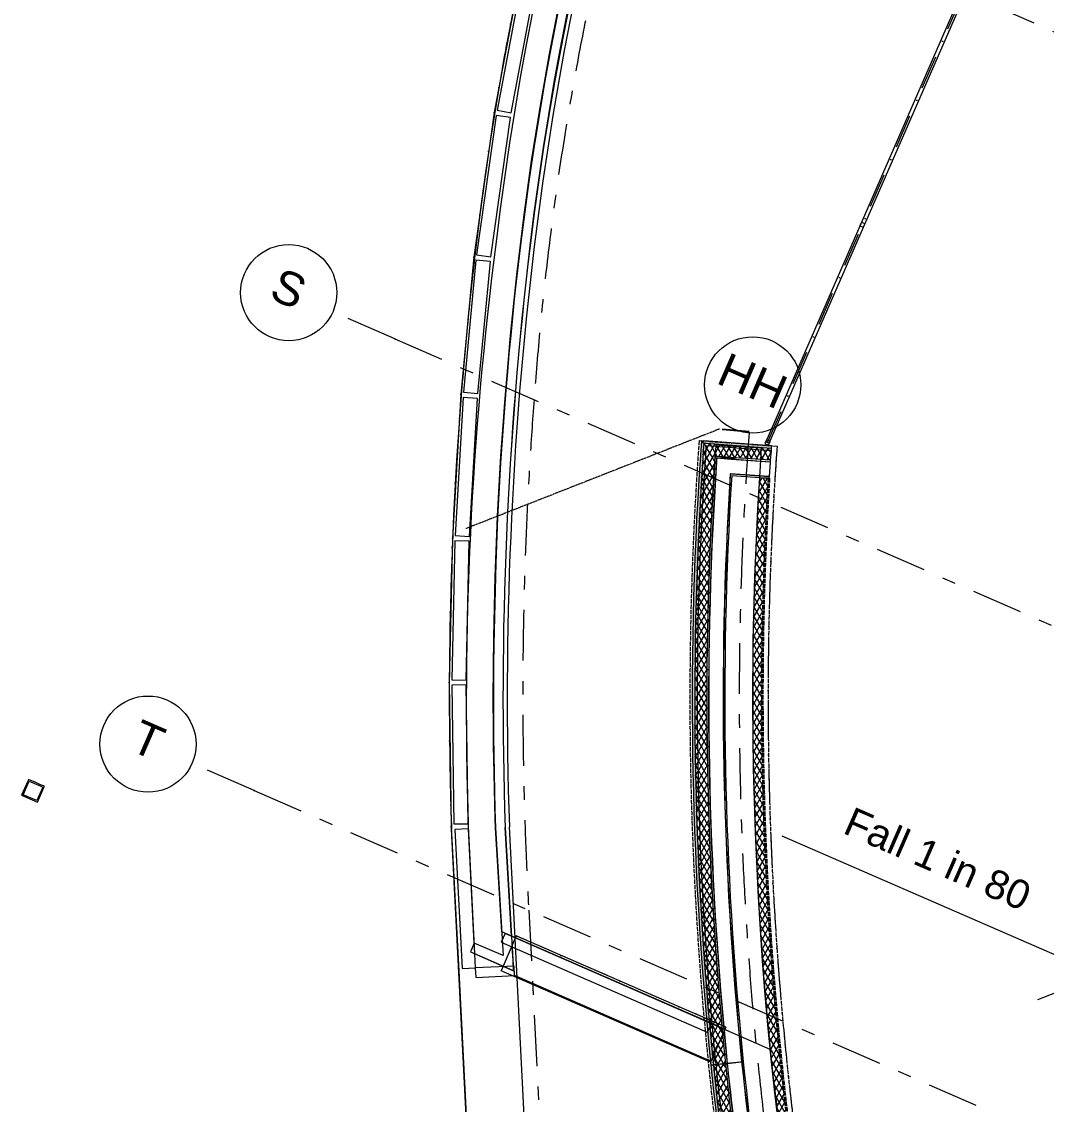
# Model space of a CAD drawing. Header units: millimetres. Extents: x -50172 to 162135, y -142603 to 4572.
# Drawn here: x -49733 to -39080, y -61521 to -50266 of the extents above; entities that cross this region are included whole.
import ezdxf
from ezdxf.enums import TextEntityAlignment as Align

# ---------------------------------------------------------------- set-up
doc = ezdxf.new("R2010")
doc.units = ezdxf.units.MM
doc.header["$MEASUREMENT"] = 0
for name, pattern in [('Dashed', [564.444447, 282.222223, -282.222223]), ('Dot & Dashed', [670.277762, 352.777767, -176.388884, 0, -141.111112]), ('Double Dashed', [1093.611073, 529.166651, -211.666656, 141.111112, -211.666656]), ('Hidden Line', [55, 45, -10]), ('HIDDEN1_02', [10, 6, -4])]:
    doc.linetypes.add(name, pattern=pattern)
for name, color, linetype in [('A-20-M_Floor_Slab', 7, 'Continuous'), ('A-20-M_Roof', 7, 'Continuous'), ('A-25-M_Curtain_Wall', 7, 'Continuous'), ('A-25-M_Wall_Ext', 7, 'Continuous'), ('A-25-M_Wall_Int', 7, 'Continuous'), ('A-35-M_FFE_Sanitary', 7, 'Continuous'), ('New_A-15-MG_Structural_Grid_Phase_2', 7, 'Continuous'), ('New_A-20-M_Roof', 7, 'Continuous'), ('New_A-20-M_Roof_Accessory', 7, 'Continuous'), ('New_A-25-M_Curtain_Wall', 7, 'Continuous'), ('New_A-25-M_Wall_Ext', 7, 'Continuous')]:
    doc.layers.add(name, color=color, linetype=linetype)
for name, color, linetype, lineweight, true_color in [('A-20-M_Floor_Slab_Pen_No__107', 7, 'Continuous', 15, 0xa6a6a6), ('A-25-M_Curtain_Wall_Pen_No__69', 7, 'Continuous', 20, 0x606060), ('A-25-M_Wall_Ext_Pen_No__107', 7, 'Continuous', 15, 0xa6a6a6), ('A-95-P_Drawing_Pen_No__61', 7, 'Continuous', 20, 0x6a6a6a), ('New_A-15-MG_Structural_Grid_Phase_2_Pen_No__222', 7, 'Continuous', 13, 0x65af33), ('New_A-20-M_Roof_Accessory_Pen_No__81', 7, 'Continuous', 20, 0x6a6a6a), ('New_A-25-M_Wall_Ext_Pen_No__64', 7, 'Continuous', 20, 0x606060)]:
    doc.layers.add(name, color=color, linetype=linetype, lineweight=lineweight, true_color=true_color)
for name, color, linetype, lineweight in [('A-20-M_Floor_Slab_Pen_No__193', 7, 'Continuous', 18), ('A-20-M_Floor_Slab_Pen_No__195', 7, 'Continuous', 35), ('A-20-M_Floor_Slab_Pen_No__4', 7, 'Continuous', 20), ('A-20-M_Floor_Slab_Pen_No__87', 8, 'Continuous', 20), ('A-20-M_Floor_Slab_Pen_No__89', 8, 'Continuous', 20), ('A-20-M_Roof_Pen_No__93', 8, 'Continuous', 13), ('A-25-M_Curtain_Wall_Pen_No__1', 7, 'Continuous', 13), ('A-25-M_Curtain_Wall_Pen_No__90', 8, 'Continuous', 20), ('A-25-M_Wall_Ext_Pen_No__1', 7, 'Continuous', 13), ('A-25-M_Wall_Ext_Pen_No__87', 8, 'Continuous', 20), ('A-25-M_Wall_Int_Pen_No__87', 8, 'Continuous', 20), ('A-35-M_FFE_Sanitary_Pen_No__87', 8, 'Continuous', 20), ('New_A-20-M_Roof_Accessory_Pen_No__1', 7, 'Continuous', 13), ('New_A-20-M_Roof_Pen_No__92', 8, 'Continuous', 13), ('New_A-25-M_Curtain_Wall_Pen_No__87', 8, 'Continuous', 20), ('New_A-25-M_Wall_Ext_Pen_No__16', 7, 'Continuous', 20), ('New_A-25-M_Wall_Int_Pen_No__174', 1, 'Continuous', 25), ('New_A-95-P_Text_1_50_GA_Pen_No__1', 7, 'Continuous', 13)]:
    doc.layers.add(name, color=color, linetype=linetype, lineweight=lineweight)
doc.styles.add('GENERATED_STYLE_4', font='')
doc.styles.get('GENERATED_STYLE_4').set_extended_font_data('Swis721 BT')
pattern_1 = [(60, (0, 0), (-43.30127, 25), []), (120, (0, 0), (43.30127, 25), [])]
pattern_2 = [(0, (0, 0), (0, 200), [])]
pattern_3 = [(90.86511, (0, 0), (173.18534, 2.61514), [0, -100]), (90.86511, (-87.35, 48.69), (173.18534, 2.61514), [0, -100])]

# ---------------------------------------------------------------- blocks, each defined once
blk = doc.blocks.new('Roof_8_1', base_point=(-44547, -52585))
at = {"layer": 'New_A-20-M_Roof_Pen_No__92', "linetype": 'Continuous', "flags": 128}
for points in [[(-44742, -59729), (-44806, -58647), (-44810, -58554), (-44825, -57925), (-44830, -57295), (-44825, -56666), (-44810, -56036), (-44785, -55407), (-44750, -54779), (-44704, -54151), (-44649, -53524), (-44584, -52898), (-44547, -52585), (-44509, -52273), (-44431, -51714), (-44344, -51157), (-44246, -50601), (-44139, -50047)], [(-41815, -62026), (-41909, -61308), (-41951, -60949)], [(-41951, -60949), (-44742, -59729)]]:
    blk.add_lwpolyline(points, dxfattribs=at)
blk = doc.blocks.new('Slab_9_1', base_point=(-44618, -60132))
at = {"layer": 'A-20-M_Floor_Slab_Pen_No__89', "linetype": 'Continuous', "flags": 128}
blk.add_lwpolyline([(-44618, -60132), (-45021, -59957), (-45086, -58628), (-45086, -58628, -0.040468), (-44797, -52555), (-44797, -52555, -0.173327), (-35195, -33300), (-34849, -33448, 0.174445), (-44450, -52597, 0.038136), (-44706, -58642)], format="xyb", close=True, dxfattribs=at)
blk = doc.blocks.new('Curtain Wall_4_1')
at = {"layer": 'New_A-25-M_Curtain_Wall_Pen_No__87', "linetype": 'Continuous'}
for p, q in [((-44539, -49716), (-44821, -51209)), ((-44821, -51209), (-45032, -52714)), ((-45032, -52714), (-45166, -54141))]:
    blk.add_line(p, q, dxfattribs=at)
for p in [(-44821, -51209), (-45032, -52714), (-45166, -54141)]:
    blk.add_point(p, dxfattribs=at)
blk = doc.blocks.new('Curtain Wall_6_1')
at = {"layer": 'New_A-25-M_Curtain_Wall_Pen_No__87', "linetype": 'Continuous'}
for p, q in [((-45166, -54138), (-45254, -55635)), ((-45254, -55635), (-45288, -57135)), ((-45288, -57135), (-45266, -58635)), ((-45266, -58635), (-45266, -58639)), ((-45266, -58639), (-45188, -60137)), ((-45188, -60137), (-45111, -61635)), ((-45111, -61635), (-45034, -63133)), ((-45034, -63133), (-44956, -64631)), ((-44956, -64631), (-44955, -64656)), ((-44955, -64656), (-44955, -64656))]:
    blk.add_line(p, q, dxfattribs=at)
for p in [(-45166, -54138), (-45254, -55635), (-45288, -57135), (-45266, -58635), (-45266, -58639), (-45188, -60137), (-45111, -61635), (-45034, -63133), (-44956, -64631)]:
    blk.add_point(p, dxfattribs=at)
blk = doc.blocks.new('Curtain Wall_7_1')
at = {"layer": 'A-35-M_FFE_Sanitary_Pen_No__87', "linetype": 'Continuous'}
for p in [(-44608, -60182), (-42577, -61068)]:
    blk.add_line(p, (-44608, -60182), dxfattribs=at)
blk.add_point((-42577, -61068), dxfattribs=at)
blk = doc.blocks.new('Wall_78_1', base_point=(-44372, -49777))
at = {"layer": 'New_A-25-M_Curtain_Wall_Pen_No__87', "linetype": 'Continuous', "flags": 128}
for points in [[(-44520, -49749), (-44791, -51185)], [(-44643, -51213), (-44372, -49777)], [(-44372, -49777), (-44520, -49749)], [(-44791, -51185), (-44643, -51213)]]:
    blk.add_lwpolyline(points, dxfattribs=at)
blk = doc.blocks.new('Wall_79_1', base_point=(-44651, -51262))
at = {"layer": 'New_A-25-M_Curtain_Wall_Pen_No__87', "linetype": 'Continuous', "flags": 128}
for points in [[(-44800, -51242), (-45003, -52689)], [(-44854, -52710), (-44651, -51262)], [(-44651, -51262), (-44800, -51242)], [(-45003, -52689), (-44854, -52710)]]:
    blk.add_lwpolyline(points, dxfattribs=at)
blk = doc.blocks.new('Wall_80_1', base_point=(-44860, -52760))
at = {"layer": 'New_A-25-M_Curtain_Wall_Pen_No__87', "linetype": 'Continuous', "flags": 128}
for points in [[(-45010, -52746), (-45138, -54118)], [(-44860, -52760), (-45010, -52746)], [(-44989, -54132), (-44860, -52760)], [(-45138, -54118), (-44989, -54132)]]:
    blk.add_lwpolyline(points, dxfattribs=at)
blk = doc.blocks.new('Wall_81_1', base_point=(-44993, -54182))
at = {"layer": 'New_A-25-M_Curtain_Wall_Pen_No__87', "linetype": 'Continuous', "flags": 128}
for points in [[(-45143, -54173), (-45227, -55609)], [(-44993, -54182), (-45143, -54173)], [(-45078, -55617), (-44993, -54182)], [(-45227, -55609), (-45078, -55617)]]:
    blk.add_lwpolyline(points, dxfattribs=at)
blk = doc.blocks.new('Wall_82_1', base_point=(-45080, -55667))
at = {"layer": 'New_A-25-M_Curtain_Wall_Pen_No__87', "linetype": 'Continuous', "flags": 128}
for points in [[(-45230, -55664), (-45262, -57107)], [(-45080, -55667), (-45230, -55664)], [(-45112, -57111), (-45080, -55667)], [(-45262, -57107), (-45112, -57111)]]:
    blk.add_lwpolyline(points, dxfattribs=at)
blk = doc.blocks.new('Wall_83_1', base_point=(-45112, -57161))
at = {"layer": 'New_A-25-M_Curtain_Wall_Pen_No__87', "linetype": 'Continuous', "flags": 128}
for points in [[(-45112, -57161), (-45262, -57163)], [(-45262, -57163), (-45241, -58606)], [(-45091, -58604), (-45112, -57161)], [(-45241, -58606), (-45091, -58604)]]:
    blk.add_lwpolyline(points, dxfattribs=at)
blk = doc.blocks.new('Wall_206_1', base_point=(-42569, -61112))
at = {"layer": 'A-25-M_Wall_Ext_Pen_No__107', "linetype": 'Continuous'}
blk.add_hatch(color=256, dxfattribs=at).paths.add_polyline_path([(-42569, -61112, 0.029282), (-41868, -65449), (-41841, -65443, -0.02928), (-42542, -61109)])
h = blk.add_hatch(dxfattribs=at)
h.set_pattern_fill('Batt_Insulation_0001', color=256, style=0, pattern_type=2)
h.set_pattern_definition(pattern_1)
h.paths.add_polyline_path([(-42542, -61109, 0.02928), (-41841, -65443), (-41817, -65437, -0.029278), (-42517, -61107)])
h = blk.add_hatch(dxfattribs=at)
h.set_pattern_fill('Batt_Insulation_0001', color=256, style=0, pattern_type=2)
h.set_pattern_definition(pattern_1)
h.paths.add_polyline_path([(-42517, -61107, 0.029278), (-41817, -65437), (-41720, -65414, -0.029271), (-42417, -61097)])
h = blk.add_hatch(dxfattribs=at)
h.set_pattern_fill('Plywood_0001', color=256, style=0, pattern_type=2)
h.set_pattern_definition(pattern_2)
h.paths.add_polyline_path([(-42417, -61097, 0.029271), (-41720, -65414), (-41702, -65410, -0.02927), (-42399, -61095)])
at = {"layer": 'A-25-M_Wall_Ext_Pen_No__107', "linetype": 'Continuous', "lineweight": 0, "true_color": 0x535353}
for points in [[(-42399, -61095, 0.02927), (-41702, -65410), (-41700, -65410, -0.02927), (-42397, -61095)], [(-42248, -61079, 0.02926), (-41554, -65376), (-41552, -65375, -0.02926), (-42246, -61079)]]:
    blk.add_hatch(color=251, dxfattribs=at).paths.add_polyline_path(points)
at = {"layer": 'A-25-M_Wall_Ext_Pen_No__107', "linetype": 'Continuous'}
h = blk.add_hatch(dxfattribs=at)
h.set_pattern_fill('Plaster_0001', color=256, style=0, pattern_type=2)
h.set_pattern_definition([(99.1803, (0, 0), (170.98653, 27.63342), [0, -100]), (99.1803, (-93.47, 35.54), (170.98653, 27.63342), [0, -100])])
h.paths.add_polyline_path([(-42246, -61079, 0.02926), (-41552, -65375), (-41538, -65372, -0.029259), (-42231, -61078)])
at = {"layer": 'A-25-M_Wall_Ext_Pen_No__1', "linetype": 'Continuous', "flags": 128}
blk.add_lwpolyline([(-42231, -61078), (-42569, -61112)], dxfattribs=at)
at = {"layer": 'A-25-M_Wall_Ext_Pen_No__1', "linetype": 'Continuous'}
for radius, end in [(37539, 192.5348), (37512, 192.5344), (37487, 192.534), (37387, 192.5324), (37369, 192.5321), (37367, 192.5321), (37217, 192.5297), (37215, 192.5297), (37200, 192.5294)]:
    blk.add_arc((-5223, -57302), radius, 185.8258, end, dxfattribs=at)
blk = doc.blocks.new('Wall_207_1', base_point=(-42667, -54621))
at = {"layer": 'A-25-M_Wall_Ext_Pen_No__107', "linetype": 'Continuous'}
for points in [[(-42669, -54648, 0.043137), (-42569, -61112), (-42542, -61109, -0.043136), (-42642, -54650)], [(-42667, -54621), (-42669, -54648), (-42642, -54650), (-42642, -54649)], [(-42641, -54650), (-42642, -54649), (-42642, -54650)]]:
    blk.add_hatch(color=256, dxfattribs=at).paths.add_polyline_path(points)
h = blk.add_hatch(dxfattribs=at)
h.set_pattern_fill('Batt_Insulation_0001', color=256, style=0, pattern_type=2)
h.set_pattern_definition(pattern_1)
h.paths.add_polyline_path([(-42643, -54674, 0.04297), (-42542, -61109), (-42517, -61107, -0.042969), (-42618, -54676)])
h = blk.add_hatch(dxfattribs=at)
h.set_pattern_fill('Batt_Insulation_0001', color=256, style=0, pattern_type=2)
h.set_pattern_definition(pattern_1)
h.paths.add_polyline_path([(-42618, -54676), (-42618, -54676), (-42641, -54650), (-42642, -54650, 0.000167), (-42643, -54674)])
h = blk.add_hatch(dxfattribs=at)
h.set_pattern_fill('Batt_Insulation_0001', color=256, style=0, pattern_type=2)
h.set_pattern_definition(pattern_1)
h.paths.add_polyline_path([(-42526, -54783, -0.000003), (-42526, -54783), (-42618, -54676), (-42618, -54676, 0.000667), (-42625, -54776)])
h = blk.add_hatch(dxfattribs=at)
h.set_pattern_fill('Batt_Insulation_0001', color=256, style=0, pattern_type=2)
h.set_pattern_definition(pattern_1)
h.paths.add_polyline_path([(-42618, -54676), (-42618, -54676), (-42618, -54676)])
h = blk.add_hatch(dxfattribs=at)
h.set_pattern_fill('Batt_Insulation_0001', color=256, style=0, pattern_type=2)
h.set_pattern_definition(pattern_1)
h.paths.add_polyline_path([(-42625, -54776, 0.042301), (-42517, -61107), (-42417, -61097, -0.042296), (-42526, -54783)])
h = blk.add_hatch(dxfattribs=at)
h.set_pattern_fill('Plywood_0001', color=256, style=0, pattern_type=2)
h.set_pattern_definition(pattern_2)
h.paths.add_polyline_path([(-42527, -54801, 0.042176), (-42417, -61097), (-42399, -61095, -0.042175), (-42509, -54803)])
at = {"layer": 'A-25-M_Wall_Ext_Pen_No__107', "linetype": 'Continuous', "lineweight": 0, "true_color": 0x535353}
for points in [[(-42509, -54805, 0.042161), (-42399, -61095), (-42397, -61095, -0.042161), (-42507, -54805)], [(-42507, -54805, -0.000003), (-42507, -54805), (-42508, -54803), (-42509, -54803, 0.000013), (-42509, -54805)], [(-42507, -54805), (-42507, -54805), (-42507, -54805)], [(-42367, -54968, 0.041131), (-42248, -61079), (-42246, -61079, -0.041131), (-42365, -54968)], [(-42365, -54968), (-42365, -54968), (-42367, -54966), (-42367, -54966, 0.000013), (-42367, -54968)], [(-42365, -54968), (-42365, -54968), (-42365, -54968)]]:
    blk.add_hatch(color=251, dxfattribs=at).paths.add_polyline_path(points)
at = {"layer": 'A-25-M_Wall_Ext_Pen_No__107', "linetype": 'Continuous'}
h = blk.add_hatch(dxfattribs=at)
h.set_pattern_fill('Plywood_0001', color=256, style=0, pattern_type=2)
h.set_pattern_definition(pattern_2)
h.paths.add_polyline_path([(-42509, -54803, -0.000003), (-42509, -54802), (-42525, -54784), (-42526, -54783, 0.00012), (-42527, -54801)])
h = blk.add_hatch(dxfattribs=at)
h.set_pattern_fill('Batt_Insulation_0001', color=256, style=0, pattern_type=2)
h.set_pattern_definition(pattern_1)
h.paths.add_polyline_path([(-42525, -54784), (-42526, -54783), (-42526, -54783)])
h = blk.add_hatch(dxfattribs=at)
h.set_pattern_fill('Plywood_0001', color=256, style=0, pattern_type=2)
h.set_pattern_definition(pattern_2)
h.paths.add_polyline_path([(-42508, -54803), (-42509, -54802), (-42509, -54803)])
h = blk.add_hatch(dxfattribs=at)
h.set_pattern_fill('Plaster_0001', color=256, style=0, pattern_type=2)
h.set_pattern_definition(pattern_3)
h.paths.add_polyline_path([(-42366, -54983, 0.04103), (-42246, -61079), (-42231, -61078, -0.041029), (-42351, -54984)])
h = blk.add_hatch(dxfattribs=at)
h.set_pattern_fill('Plaster_0001', color=256, style=0, pattern_type=2)
h.set_pattern_definition(pattern_3)
h.paths.add_polyline_path([(-42365, -54968), (-42366, -54983), (-42351, -54984), (-42365, -54968)])
at = {"layer": 'A-25-M_Wall_Ext_Pen_No__1', "linetype": 'Continuous'}
for p, q in [((-42641, -54650), (-42642, -54650)), ((-42618, -54676), (-42618, -54676)), ((-42525, -54784), (-42526, -54783)), ((-42508, -54803), (-42509, -54803)), ((-42507, -54805), (-42507, -54805)), ((-42367, -54966), (-42367, -54966)), ((-42365, -54968), (-42365, -54968))]:
    blk.add_line(p, q, dxfattribs=at)
at = {"layer": 'A-25-M_Wall_Ext_Pen_No__1', "linetype": 'Continuous', "flags": 128}
for points in [[(-42569, -61112), (-42542, -61109)], [(-42542, -61109), (-42517, -61107)], [(-42517, -61107), (-42417, -61097)], [(-42417, -61097), (-42399, -61095)], [(-42399, -61095), (-42397, -61095)], [(-42397, -61095), (-42248, -61079)], [(-42248, -61079), (-42246, -61079)], [(-42246, -61079), (-42231, -61078)]]:
    blk.add_lwpolyline(points, dxfattribs=at)
at = {"layer": 'A-25-M_Wall_Ext_Pen_No__1', "linetype": 'Continuous'}
for radius, start, end in [(37539, 175.9044, 185.8258), (37512, 175.984, 185.8258), (37512, 175.9458, 175.984), (37487, 175.9841, 176.137), (37487, 176.137, 185.8258), (37387, 176.1656, 185.8258), (37369, 176.1688, 185.8258), (37387, 176.138, 176.1656), (37367, 176.1689, 176.3989), (37369, 176.1658, 176.1688), (37367, 176.3989, 185.8258), (37217, 176.4046, 185.8258), (37215, 176.4277, 185.8258), (37200, 176.428, 185.8258), (37217, 176.4015, 176.4046), (37215, 176.4046, 176.4277)]:
    blk.add_arc((-5223, -57302), radius, start, end, dxfattribs=at)
blk = doc.blocks.new('Wall_208_1', base_point=(-42667, -54621))
at = {"layer": 'A-25-M_Wall_Ext_Pen_No__107', "linetype": 'Continuous'}
for points in [[(-42640, -54623), (-42667, -54621), (-42642, -54649, -0.000179)], [(-42642, -54649), (-42641, -54650), (-41941, -54702), (-41939, -54675), (-42640, -54623, 0.000179)]]:
    blk.add_hatch(color=256, dxfattribs=at).paths.add_polyline_path(points)
h = blk.add_hatch(dxfattribs=at)
h.set_pattern_fill('Batt_Insulation_0001', color=256, style=0, pattern_type=2)
h.set_pattern_definition(pattern_1)
h.paths.add_polyline_path([(-42617, -54651), (-42641, -54650), (-42618, -54676, -0.000165)])
h = blk.add_hatch(dxfattribs=at)
h.set_pattern_fill('Batt_Insulation_0001', color=256, style=0, pattern_type=2)
h.set_pattern_definition(pattern_1)
h.paths.add_polyline_path([(-42618, -54676), (-42618, -54676), (-41942, -54727), (-41941, -54702), (-42617, -54651, 0.000165)])
h = blk.add_hatch(dxfattribs=at)
h.set_pattern_fill('Batt_Insulation_0001', color=256, style=0, pattern_type=2)
h.set_pattern_definition(pattern_1)
h.paths.add_polyline_path([(-42519, -54684), (-42618, -54676), (-42526, -54783, -0.000666)])
h = blk.add_hatch(dxfattribs=at)
h.set_pattern_fill('Batt_Insulation_0001', color=256, style=0, pattern_type=2)
h.set_pattern_definition(pattern_1)
h.paths.add_polyline_path([(-42526, -54783), (-42525, -54784), (-41950, -54826), (-41942, -54727), (-42519, -54684, 0.000666)])
h = blk.add_hatch(dxfattribs=at)
h.set_pattern_fill('Plywood_0001', color=256, style=0, pattern_type=2)
h.set_pattern_definition(pattern_2)
h.paths.add_polyline_path([(-42508, -54785), (-42525, -54784), (-42509, -54802, -0.000118)])
h = blk.add_hatch(dxfattribs=at)
h.set_pattern_fill('Plywood_0001', color=256, style=0, pattern_type=2)
h.set_pattern_definition(pattern_2)
h.paths.add_polyline_path([(-42509, -54802), (-42508, -54803), (-41951, -54844), (-41950, -54826), (-42508, -54785, 0.000118)])
at = {"layer": 'A-25-M_Wall_Ext_Pen_No__107', "linetype": 'Continuous', "lineweight": 0, "true_color": 0x535353}
for points in [[(-42507, -54803), (-42508, -54803), (-42507, -54805, -0.000011)], [(-42507, -54805), (-42507, -54805), (-41951, -54846), (-41951, -54844), (-42507, -54803, 0.000011)], [(-42365, -54966), (-42367, -54966), (-42365, -54968, -0.000013)], [(-42365, -54968), (-42365, -54968), (-41963, -54998), (-41962, -54996), (-42365, -54966, 0.000013)]]:
    blk.add_hatch(color=251, dxfattribs=at).paths.add_polyline_path(points)
at = {"layer": 'A-25-M_Wall_Ext_Pen_No__107', "linetype": 'Continuous'}
h = blk.add_hatch(dxfattribs=at)
h.set_pattern_fill('Plaster_0001', color=256, style=0, pattern_type=2)
h.set_pattern_definition(pattern_3)
h.paths.add_polyline_path([(-42350, -54969), (-42365, -54968), (-42351, -54984)])
h = blk.add_hatch(dxfattribs=at)
h.set_pattern_fill('Plaster_0001', color=256, style=0, pattern_type=2)
h.set_pattern_definition([(175.75043, (0, 0), (12.8347, 172.7289), [0, -100]), (175.75043, (-56.28, -82.66), (12.8347, 172.7289), [0, -100])])
h.paths.add_polyline_path([(-42351, -54984), (-41964, -55013), (-41963, -54998), (-42350, -54969, 0.000101)])
at = {"layer": 'A-25-M_Wall_Ext_Pen_No__1', "linetype": 'Continuous'}
for p, q in [((-42617, -54651), (-42641, -54650)), ((-42519, -54684), (-42618, -54676)), ((-41941, -54702), (-42617, -54651)), ((-41942, -54727), (-42519, -54684)), ((-42508, -54785), (-42525, -54784)), ((-41950, -54826), (-42508, -54785)), ((-42507, -54803), (-42508, -54803)), ((-41951, -54844), (-42507, -54803)), ((-42357, -54816), (-42507, -54805)), ((-41951, -54846), (-42357, -54816)), ((-42365, -54966), (-42367, -54966)), ((-41962, -54996), (-42365, -54966)), ((-42350, -54969), (-42365, -54968)), ((-41963, -54998), (-42350, -54969))]:
    blk.add_line(p, q, dxfattribs=at)
at = {"layer": 'A-25-M_Wall_Ext_Pen_No__1', "linetype": 'Continuous', "flags": 128}
for points in [[(-42667, -54621), (-42640, -54623)], [(-41939, -54675), (-42640, -54623)], [(-41939, -54675), (-41941, -54702)], [(-41942, -54727), (-41950, -54826)], [(-41941, -54702), (-41942, -54727)], [(-41951, -54846), (-41962, -54996)], [(-41950, -54826), (-41951, -54844)], [(-41951, -54844), (-41951, -54846)], [(-42351, -54984), (-41964, -55013)], [(-41963, -54998), (-41964, -55013)], [(-41962, -54996), (-41963, -54998)]]:
    blk.add_lwpolyline(points, dxfattribs=at)
blk = doc.blocks.new('Wall_210_1', base_point=(-44747, -59836))
at = {"layer": 'A-20-M_Floor_Slab_Pen_No__87', "linetype": 'Continuous', "flags": 128}
for points in [[(-44707, -59746), (-44747, -59836)], [(-42565, -60681), (-44707, -59745)], [(-44707, -59745), (-44707, -59746)], [(-44747, -59836), (-42606, -60772)], [(-42566, -60683), (-42606, -60772)], [(-42565, -60681), (-42566, -60683)]]:
    blk.add_lwpolyline(points, dxfattribs=at)
blk = doc.blocks.new('Wall_212_1', base_point=(-34939, -33400))
at = {"layer": 'A-20-M_Floor_Slab_Pen_No__87', "linetype": 'Continuous'}
for radius, end in [(31930, 173.0314), (31830, 173.0312)]:
    blk.add_arc((-12853, -56459), radius, 133.7653, end, dxfattribs=at)
blk = doc.blocks.new('Wall_213_1', base_point=(-44547, -52585))
at = {"layer": 'A-20-M_Floor_Slab_Pen_No__87', "linetype": 'Continuous'}
for radius, start, end in [(39606, 173.1609, 181.9464), (39506, 173.161, 181.9446)]:
    blk.add_arc((-5223, -57302), radius, start, end, dxfattribs=at)
blk = doc.blocks.new('Wall_214_1', base_point=(-44806, -58647))
at = {"layer": 'A-20-M_Floor_Slab_Pen_No__87', "linetype": 'Continuous', "flags": 128}
for points in [[(-44806, -58647), (-44727, -59975)], [(-44639, -59774), (-44706, -58642)], [(-44624, -60023), (-44632, -59886)], [(-44618, -60132), (-44624, -60023)]]:
    blk.add_lwpolyline(points, dxfattribs=at)
blk = doc.blocks.new('Wall_215_1', base_point=(-45067, -59936))
at = {"layer": 'A-20-M_Floor_Slab_Pen_No__87', "linetype": 'Continuous', "flags": 128}
for points in [[(-45028, -59846), (-45067, -59936)], [(-44727, -59975), (-45028, -59844)], [(-45028, -59844), (-45028, -59846)], [(-45067, -59936), (-44618, -60132)]]:
    blk.add_lwpolyline(points, dxfattribs=at)
blk = doc.blocks.new('*X666')
at = {"layer": 'A-20-M_Floor_Slab_Pen_No__107', "linetype": 'Continuous'}
for points in [[(-41966, -55013), (-41967, -55051), (-41965, -55051), (-41964, -55013)], [(-41967, -55051), (-41974, -55201), (-41972, -55201), (-41965, -55051)], [(-41974, -55201), (-41981, -55351), (-41979, -55351), (-41972, -55201)], [(-41981, -55351), (-41988, -55501), (-41986, -55501), (-41979, -55351)], [(-41988, -55501), (-41995, -55651), (-41993, -55651), (-41986, -55501)], [(-41995, -55651), (-42002, -55801), (-42000, -55801), (-41993, -55651)], [(-42002, -55801), (-42003, -55826), (-42003, -55870), (-42000, -55801)], [(-42003, -58691), (-42003, -58734), (-42000, -58801), (-41998, -58801)], [(-41998, -58801), (-42000, -58801), (-41993, -58951), (-41991, -58951)], [(-41991, -58951), (-41993, -58951), (-41986, -59101), (-41984, -59101)], [(-41984, -59101), (-41986, -59101), (-41978, -59251), (-41976, -59251)], [(-41976, -59251), (-41978, -59251), (-41971, -59401), (-41969, -59401)], [(-41969, -59401), (-41971, -59401), (-41964, -59551), (-41962, -59551)], [(-41962, -59551), (-41964, -59551), (-41962, -59602), (-41954, -59701), (-41952, -59701), (-41960, -59602)], [(-41952, -59701), (-41954, -59701), (-41942, -59851), (-41940, -59851)], [(-41940, -59851), (-41942, -59851), (-41931, -60001), (-41929, -60001)], [(-41929, -60001), (-41931, -60001), (-41919, -60151), (-41917, -60151)], [(-41917, -60151), (-41919, -60151), (-41907, -60301), (-41905, -60301)], [(-41905, -60301), (-41907, -60301), (-41895, -60451), (-41893, -60451)], [(-41893, -60451), (-41895, -60451), (-41884, -60601), (-41881, -60601)], [(-41881, -60601), (-41884, -60601), (-41872, -60747), (-41872, -60751), (-41870, -60751), (-41870, -60747)], [(-41870, -60751), (-41872, -60751), (-41855, -60901), (-41853, -60901)], [(-41853, -60901), (-41855, -60901), (-41853, -60920), (-41853, -60902)], [(-41703, -62199), (-41696, -62251), (-41694, -62251), (-41703, -62184)], [(-41696, -62251), (-41675, -62401), (-41673, -62401), (-41694, -62251)], [(-41675, -62401), (-41653, -62551), (-41651, -62551), (-41673, -62401)], [(-41653, -62551), (-41632, -62701), (-41630, -62701), (-41651, -62551)], [(-41632, -62701), (-41611, -62851), (-41609, -62851), (-41630, -62701)], [(-41611, -62851), (-41590, -63001), (-41588, -63001), (-41609, -62851)], [(-41590, -63001), (-41586, -63025), (-41565, -63151), (-41563, -63151), (-41584, -63025), (-41588, -63001)], [(-41563, -63151), (-41565, -63151), (-41553, -63218), (-41553, -63206)], [(-41389, -64156), (-41403, -64073), (-41403, -64085), (-41391, -64157), (-41382, -64201), (-41380, -64201)], [(-41380, -64201), (-41382, -64201), (-41351, -64351), (-41349, -64351)], [(-41349, -64351), (-41351, -64351), (-41320, -64501), (-41318, -64501)], [(-41318, -64501), (-41320, -64501), (-41290, -64651), (-41288, -64651)], [(-41288, -64651), (-41290, -64651), (-41259, -64801), (-41257, -64801)], [(-41257, -64801), (-41259, -64801), (-41253, -64828), (-41253, -64818)]]:
    blk.add_hatch(color=256, dxfattribs=at).paths.add_polyline_path(points)
blk = doc.blocks.new('Wall_220_1', base_point=(-41964, -55013))
at = {"layer": 'A-20-M_Floor_Slab_Pen_No__107', "linetype": 'Continuous'}
h = blk.add_hatch(dxfattribs=at)
h.set_pattern_fill('Batt_Insulation_0001', color=256, style=0, pattern_type=2)
h.set_pattern_definition(pattern_1)
h.paths.add_polyline_path([(-41160, -65281, -0.069795), (-41966, -55013), (-42063, -55007, 0.069802), (-41256, -65304)])
at = {"layer": 'A-20-M_Floor_Slab_Pen_No__193', "linetype": 'Continuous', "flags": 128}
for points in [[(-41966, -55013), (-42063, -55007)], [(-41964, -55013), (-41966, -55013)]]:
    blk.add_lwpolyline(points, dxfattribs=at)
at = {"layer": 'A-20-M_Floor_Slab_Pen_No__195', "linetype": 'Hidden Line'}
for radius in [37075, 37073]:
    blk.add_arc((-4960, -57277), radius, 176.4991, 192.469, dxfattribs=at)
at = {"layer": 'A-20-M_Floor_Slab_Pen_No__4', "linetype": 'Continuous'}
blk.add_arc((-4960, -57277), 37173, 176.4991, 192.4707, dxfattribs=at)
at = {"layer": 'A-20-M_Floor_Slab', "color": 250, "lineweight": 50, "true_color": 0x2a2a2a}
blk.add_blockref('*X666', (0, 0), dxfattribs=at)
blk = doc.blocks.new('Wall_233_1', base_point=(-45009, -60203))
at = {"layer": 'A-25-M_Wall_Int_Pen_No__87', "linetype": 'Continuous', "flags": 128}
for points in [[(-44614, -60083), (-45014, -60103)], [(-44608, -60180), (-44614, -60083)], [(-45009, -60201), (-45014, -60103)], [(-45009, -60203), (-44608, -60182)], [(-45009, -60203), (-45009, -60201)], [(-44608, -60182), (-44608, -60180)]]:
    blk.add_lwpolyline(points, dxfattribs=at)
blk = doc.blocks.new('Wall_234_1', base_point=(-45014, -60103))
at = {"layer": 'A-25-M_Wall_Ext_Pen_No__87', "linetype": 'Continuous', "flags": 128}
for points in [[(-45089, -58656), (-45229, -58663)], [(-45229, -58663), (-45154, -60110)], [(-45027, -59845), (-45089, -58656)], [(-45014, -60103), (-45021, -59956)], [(-45154, -60110), (-45014, -60103)]]:
    blk.add_lwpolyline(points, dxfattribs=at)
blk = doc.blocks.new('Morph_6_1')
at = {"layer": 'A-20-M_Roof_Pen_No__93', "linetype": 'Continuous', "flags": 128}
for points in [[(-44742, -59729), (-44807, -58608), (-44813, -58410), (-44818, -58212), (-44822, -58014), (-44826, -57816), (-44828, -57618), (-44829, -57419), (-44829, -57221), (-44828, -57023), (-44793, -55611), (-44747, -54754), (-44709, -54225), (-44664, -53698), (-44611, -53171), (-44551, -52645), (-44483, -52120), (-44408, -51596), (-44325, -51073), (-44235, -50551), (-44125, -49988)], [(-42517, -54667), (-42570, -55570), (-42588, -56002), (-42600, -56435), (-42608, -56868), (-42610, -57302), (-42608, -57735), (-42600, -58168), (-42588, -58601), (-42570, -59033), (-42560, -59245), (-42548, -59457), (-42535, -59669), (-42521, -59881), (-42506, -60093), (-42490, -60304), (-42472, -60516), (-42453, -60727)], [(-42040, -54701), (-42517, -54667)], [(-42030, -60032), (-42074, -59367), (-42105, -58700), (-42124, -58034), (-42132, -57367), (-42127, -56700), (-42110, -56033), (-42081, -55366), (-42040, -54701)], [(-42453, -60727), (-44742, -59729)], [(-42003, -60382), (-42030, -60032)], [(-41331, -64948), (-41394, -64645), (-41454, -64342), (-41512, -64038), (-41567, -63734), (-41619, -63429), (-41669, -63124), (-41717, -62819), (-41768, -62472), (-41815, -62124), (-41859, -61777), (-41900, -61428), (-41938, -61080), (-41972, -60731), (-42003, -60382)]]:
    blk.add_lwpolyline(points, dxfattribs=at)
blk = doc.blocks.new('Standard grid marker_2')
at = {"layer": 'New_A-15-MG_Structural_Grid_Phase_2_Pen_No__222', "linetype": 'Double Dashed'}
for p, q in [((705, 0), (0, 0)), ((705, 0), (13419, 0)), ((13419, 0), (14124, 0))]:
    blk.add_line(p, q, dxfattribs=at)
at = {"layer": 'New_A-15-MG_Structural_Grid_Phase_2_Pen_No__222', "linetype": 'Continuous'}
blk.add_circle((-500, 0), 500, dxfattribs=at)
at = {"layer": 'New_A-15-MG_Structural_Grid_Phase_2_Pen_No__222', "linetype": 'Double Dashed'}
blk.add_point((705, 0), dxfattribs=at)
blk.add_point((705, 0), dxfattribs=at)
at = {"layer": 'New_A-15-MG_Structural_Grid_Phase_2_Pen_No__222', "style": 'GENERATED_STYLE_4'}
blk.add_attdef('AC_MarkerText_1', text='', height=350, rotation=359.9999, dxfattribs=at).set_placement((-500, 43), align=Align.MIDDLE_CENTER)
blk = doc.blocks.new('Standard grid marker_3')
at = {"layer": 'New_A-15-MG_Structural_Grid_Phase_2_Pen_No__222', "linetype": 'Double Dashed'}
for p, q in [((705, 0), (0, 0)), ((705, 0), (14640, 0)), ((14640, 0), (15346, 0))]:
    blk.add_line(p, q, dxfattribs=at)
at = {"layer": 'New_A-15-MG_Structural_Grid_Phase_2_Pen_No__222', "linetype": 'Continuous'}
blk.add_circle((-500, 0), 500, dxfattribs=at)
at = {"layer": 'New_A-15-MG_Structural_Grid_Phase_2_Pen_No__222', "linetype": 'Double Dashed'}
blk.add_point((705, 0), dxfattribs=at)
blk.add_point((705, 0), dxfattribs=at)
at = {"layer": 'New_A-15-MG_Structural_Grid_Phase_2_Pen_No__222', "style": 'GENERATED_STYLE_4'}
blk.add_attdef('AC_MarkerText_1', text='', height=350, rotation=360, dxfattribs=at).set_placement((-500, 43), align=Align.MIDDLE_CENTER)
blk = doc.blocks.new('Standard grid marker_6')
at = {"layer": 'New_A-15-MG_Structural_Grid_Phase_2_Pen_No__222', "linetype": 'Double Dashed'}
for p, q in [((705, 0), (0, 0)), ((705, 0), (12884, 0)), ((12884, 0), (13589, 0))]:
    blk.add_line(p, q, dxfattribs=at)
at = {"layer": 'New_A-15-MG_Structural_Grid_Phase_2_Pen_No__222', "linetype": 'Continuous'}
blk.add_circle((-500, 0), 500, dxfattribs=at)
at = {"layer": 'New_A-15-MG_Structural_Grid_Phase_2_Pen_No__222', "linetype": 'Double Dashed'}
blk.add_point((705, 0), dxfattribs=at)
blk.add_point((705, 0), dxfattribs=at)
at = {"layer": 'New_A-15-MG_Structural_Grid_Phase_2_Pen_No__222', "style": 'GENERATED_STYLE_4'}
blk.add_attdef('AC_MarkerText_1', text='', height=350, rotation=360, dxfattribs=at).set_placement((-500, 43), align=Align.MIDDLE_CENTER)
blk = doc.blocks.new('Railing Horizontal 19_5')
at = {"layer": 'New_A-25-M_Wall_Ext_Pen_No__16', "linetype": 'Dot & Dashed'}
blk.add_line((0, 0), (22224, 0), dxfattribs=at)
at = {"layer": 'New_A-25-M_Wall_Ext_Pen_No__64', "linetype": 'Continuous'}
for p, q in [((20, 20), (-20, 20)), ((-20, 20), (-20, -20)), ((0, 20), (0, -20)), ((22224, 20), (0, 20)), ((20, -20), (20, 20)), ((2489, 20), (2449, 20)), ((2449, 20), (2449, -20)), ((2489, -20), (2489, 20)), ((-20, -20), (20, -20)), ((0, -20), (22224, -20)), ((2449, -20), (2489, -20))]:
    blk.add_line(p, q, dxfattribs=at)
blk = doc.blocks.new('Standard grid marker_22')
at = {"layer": 'New_A-15-MG_Structural_Grid_Phase_2_Pen_No__222', "linetype": 'Double Dashed'}
blk.add_line((23031, 21499), (23031, 21499), dxfattribs=at)
blk.add_arc((0, 0), 31507, 0, 43.0295, dxfattribs=at)
blk = doc.blocks.new('Standard grid marker_23')
at = {"layer": 'New_A-15-MG_Structural_Grid_Phase_2_Pen_No__222', "linetype": 'Double Dashed'}
for p, q in [((40014, 5296), (40014, 5296)), ((40363, 0), (40363, 0))]:
    blk.add_line(p, q, dxfattribs=at)
blk.add_arc((0, 0), 40363, 0, 7.5392, dxfattribs=at)
blk = doc.blocks.new('Standard grid marker_26')
at = {"layer": 'New_A-15-MG_Structural_Grid_Phase_2_Pen_No__222', "linetype": 'Double Dashed'}
blk.add_line((37050, 0), (37050, 0), dxfattribs=at)
blk.add_line((37050, 0), (37050, 0), dxfattribs=at)
at = {"layer": 'New_A-15-MG_Structural_Grid_Phase_2_Pen_No__222', "linetype": 'Continuous'}
blk.add_circle((37050, -500), 500, dxfattribs=at)
at = {"layer": 'New_A-15-MG_Structural_Grid_Phase_2_Pen_No__222', "linetype": 'Double Dashed'}
blk.add_arc((0, 0), 37050, 0, 16.8007, dxfattribs=at)
blk.add_point((37050, 0), dxfattribs=at)
at = {"layer": 'New_A-15-MG_Structural_Grid_Phase_2_Pen_No__222', "style": 'GENERATED_STYLE_4'}
blk.add_attdef('AC_MarkerText_1', text='', height=350, rotation=160.7141, dxfattribs=at).set_placement((37050, -457), align=Align.MIDDLE_CENTER)
blk = doc.blocks.new('Standard grid marker_27')
at = {"layer": 'New_A-15-MG_Structural_Grid_Phase_2_Pen_No__222', "linetype": 'Double Dashed'}
for p, q in [((0, 0), (5391, 0)), ((0, 0), (0, 0)), ((5391, 0), (5391, 0))]:
    blk.add_line(p, q, dxfattribs=at)
at = {"layer": 'New_A-15-MG_Structural_Grid_Phase_2_Pen_No__222', "linetype": 'Continuous'}
blk.add_circle((5891, 0), 500, dxfattribs=at)
at = {"layer": 'New_A-15-MG_Structural_Grid_Phase_2_Pen_No__222', "linetype": 'Double Dashed'}
blk.add_point((5391, 0), dxfattribs=at)
blk.add_point((5391, 0), dxfattribs=at)
at = {"layer": 'New_A-15-MG_Structural_Grid_Phase_2_Pen_No__222', "style": 'GENERATED_STYLE_4'}
blk.add_attdef('AC_MarkerText_1', text='', height=350, rotation=63.4875, dxfattribs=at).set_placement((5891, 41), align=Align.MIDDLE_CENTER)
blk = doc.blocks.new('Beam_1_1', base_point=(-45002, -52531))
at = {"layer": 'A-25-M_Curtain_Wall_Pen_No__69', "linetype": 'Dot & Dashed'}
blk.add_arc((-13098, -56356), 32132, 133.5092, 173.163, dxfattribs=at)
at = {"layer": 'A-25-M_Curtain_Wall_Pen_No__90', "linetype": 'Continuous'}
for radius in [32132, 31530]:
    blk.add_arc((-13098, -56356), radius, 133.5092, 173.163, dxfattribs=at)
blk = doc.blocks.new('Beam_3_1', base_point=(-45264, -58662))
at = {"layer": 'A-25-M_Curtain_Wall_Pen_No__69', "linetype": 'Dot & Dashed'}
blk.add_arc((-5223, -57302), 40064, 173.1609, 181.9464, dxfattribs=at)
at = {"layer": 'A-25-M_Curtain_Wall_Pen_No__90', "linetype": 'Continuous'}
for radius, end in [(40064, 181.9464), (39462, 181.939)]:
    blk.add_arc((-5223, -57302), radius, 173.1609, end, dxfattribs=at)
blk = doc.blocks.new('Beam_4_1', base_point=(-44955, -64703))
at = {"layer": 'A-25-M_Curtain_Wall_Pen_No__69', "linetype": 'Dot & Dashed'}
blk.add_line((-44955, -64703), (-45264, -58662), dxfattribs=at)
at = {"layer": 'A-25-M_Curtain_Wall_Pen_No__90', "linetype": 'Continuous'}
for p, q in [((-44955, -64703), (-45264, -58662)), ((-44354, -64672), (-44662, -58637)), ((-44354, -64672), (-44955, -64703))]:
    blk.add_line(p, q, dxfattribs=at)
blk = doc.blocks.new('Beam_6_1', base_point=(-42412, -60718))
at = {"layer": 'A-25-M_Curtain_Wall_Pen_No__69', "linetype": 'Dot & Dashed'}
blk.add_line((-42412, -60718), (-44591, -59770), dxfattribs=at)
at = {"layer": 'A-25-M_Curtain_Wall_Pen_No__90', "linetype": 'Continuous'}
for p, q in [((-44591, -59770), (-44749, -60133)), ((-42412, -60718), (-44591, -59770)), ((-42570, -61081), (-44749, -60133)), ((-42412, -60718), (-42570, -61081))]:
    blk.add_line(p, q, dxfattribs=at)
blk = doc.blocks.new('Beam_11_1', base_point=(-41879, -54679))
at = {"layer": 'A-25-M_Curtain_Wall_Pen_No__69', "linetype": 'Dot & Dashed'}
blk.add_arc((-5223, -57302), 36750, 175.9075, 192.5242, dxfattribs=at)
at = {"layer": 'A-25-M_Curtain_Wall_Pen_No__90', "linetype": 'Hidden Line'}
blk.add_line((-42690, -54621), (-41879, -54679), dxfattribs=at)
for radius, end in [(37563, 192.5374), (36750, 192.5242)]:
    blk.add_arc((-5223, -57302), radius, 175.9075, end, dxfattribs=at)
blk = doc.blocks.new('Polyline_9_1', base_point=(-38514, -60176))
at = {"layer": 'New_A-20-M_Roof_Accessory_Pen_No__1', "linetype": 'Continuous'}
for q in [(-38772, -59518), (-39172, -60435)]:
    blk.add_line((-38514, -60176), q, dxfattribs=at)
at = {"layer": 'New_A-20-M_Roof_Accessory_Pen_No__81', "linetype": 'Continuous', "flags": 128}
blk.add_lwpolyline([(-38514, -60176), (-41825, -58732)], dxfattribs=at)

msp = doc.modelspace()

# ---------------------------------------------------------------- linework, layer by layer
at = {"layer": 'A-25-M_Curtain_Wall_Pen_No__1', "linetype": 'Continuous', "flags": 128}
for points in [[(-49661, -58143), (-49666, -58155), (-49733, -58308), (-49568, -58380), (-49501, -58227), (-49496, -58215), (-49535, -58198), (-49535, -58198), (-49536, -58198), (-49600, -58170), (-49601, -58169)], [(-49574, -58364), (-49716, -58302), (-49654, -58160), (-49606, -58181), (-49605, -58181), (-49541, -58209), (-49540, -58209), (-49512, -58222)]]:
    msp.add_lwpolyline(points, close=True, dxfattribs=at)
at = {"layer": 'A-95-P_Drawing_Pen_No__61', "linetype": 'HIDDEN1_02', "flags": 128}
msp.add_lwpolyline([(-42479, -54501), (-45114, -55536)], dxfattribs=at)
at = {"layer": 'New_A-25-M_Wall_Int_Pen_No__174', "linetype": 'Dashed'}
msp.add_line((-42169, -54529), (-42626, -54493), dxfattribs=at)

# ---------------------------------------------------------------- block references
at = {"layer": 'A-20-M_Floor_Slab', "color": 8, "linetype": 'Continuous', "lineweight": 20}
msp.add_blockref('Slab_9_1', (-44618, -60132), dxfattribs=at)
at = {"layer": 'A-20-M_Floor_Slab', "color": 250, "lineweight": 50, "true_color": 0x2a2a2a}
for name, p in [('Wall_212_1', (-34939, -33400)), ('Wall_213_1', (-44547, -52585)), ('Wall_220_1', (-41964, -55013)), ('Wall_214_1', (-44806, -58647)), ('Wall_210_1', (-44747, -59836)), ('Wall_215_1', (-45067, -59936))]:
    msp.add_blockref(name, p, dxfattribs=at)
at = {"layer": 'A-20-M_Roof', "linetype": 'Continuous', "lineweight": 0}
msp.add_blockref('Morph_6_1', (0, 0), dxfattribs=at)
at = {"layer": 'A-25-M_Curtain_Wall', "color": 8, "lineweight": 20}
for name, p in [('Beam_1_1', (-45002, -52531)), ('Beam_3_1', (-45264, -58662)), ('Beam_11_1', (-41879, -54679)), ('Beam_4_1', (-44955, -64703)), ('Beam_6_1', (-42412, -60718))]:
    msp.add_blockref(name, p, dxfattribs=at)
at = {"layer": 'A-25-M_Wall_Ext', "color": 250, "lineweight": 50, "true_color": 0x2a2a2a}
for name, p in [('Wall_207_1', (-42667, -54621)), ('Wall_208_1', (-42667, -54621)), ('Wall_234_1', (-45014, -60103)), ('Wall_206_1', (-42569, -61112))]:
    msp.add_blockref(name, p, dxfattribs=at)
at = {"layer": 'A-25-M_Wall_Int', "color": 250, "lineweight": 50, "true_color": 0x2a2a2a}
msp.add_blockref('Wall_233_1', (-45009, -60203), dxfattribs=at)
at = {"layer": 'A-35-M_FFE_Sanitary', "linetype": 'Continuous', "lineweight": 0}
msp.add_blockref('Curtain Wall_7_1', (0, 0), dxfattribs=at)
at = {"layer": 'New_A-15-MG_Structural_Grid_Phase_2', "color": 8, "linetype": 'Continuous', "lineweight": 15, "zscale": 1000}
for name, p, rotation in [('Standard grid marker_22', (-12979, -56445), 132.8760517734848), ('Standard grid marker_23', (-4160, -57266), 175.6366465400281)]:
    msp.add_blockref(name, p, dxfattribs=dict(at, rotation=rotation))
at = {"layer": 'New_A-15-MG_Structural_Grid_Phase_2', "color": 8, "linetype": 'Continuous', "lineweight": 15}
ref = msp.add_blockref('Standard grid marker_3', (-45354, -47601), dxfattribs=dict(at, zscale=1000, rotation=336.440411583993))
ref.add_attrib('AC_MarkerText_1', 'R', dxfattribs={"layer": 'New_A-15-MG_Structural_Grid_Phase_2_Pen_No__222', "color": 85, "true_color": 0x65af33, "height": 350, "rotation": 336.4404, "style": 'GENERATED_STYLE_4'}).set_placement((-45812, -47357), align=Align.MIDDLE_CENTER)
ref = msp.add_blockref('Standard grid marker_2', (-46498, -53283), dxfattribs=dict(at, zscale=1000, rotation=336.440536925842))
ref.add_attrib('AC_MarkerText_1', 'S', dxfattribs={"layer": 'New_A-15-MG_Structural_Grid_Phase_2_Pen_No__222', "color": 85, "true_color": 0x65af33, "height": 350, "rotation": 336.4404, "style": 'GENERATED_STYLE_4'}).set_placement((-46956, -53040), align=Align.MIDDLE_CENTER)
ref = msp.add_blockref('Standard grid marker_26', (-5223, -57302), dxfattribs=dict(at, zscale=1000, rotation=175.7263039143517))
ref.add_attrib('AC_MarkerText_1', 'HH', dxfattribs={"layer": 'New_A-15-MG_Structural_Grid_Phase_2_Pen_No__222', "color": 85, "true_color": 0x65af33, "height": 350, "rotation": 336.4404, "style": 'GENERATED_STYLE_4'}).set_placement((-42133, -53999), align=Align.MIDDLE_CENTER)
ref = msp.add_blockref('Standard grid marker_6', (-47961, -57976), dxfattribs=dict(at, zscale=1000, rotation=336.440411583993))
ref.add_attrib('AC_MarkerText_1', 'T', dxfattribs={"layer": 'New_A-15-MG_Structural_Grid_Phase_2_Pen_No__222', "color": 85, "true_color": 0x65af33, "height": 350, "rotation": 336.4404, "style": 'GENERATED_STYLE_4'}).set_placement((-48419, -57732), align=Align.MIDDLE_CENTER)
ref = msp.add_blockref('Standard grid marker_27', (-44460, -59502), dxfattribs=dict(at, zscale=1000, rotation=272.9529222214646))
ref.add_attrib('AC_MarkerText_1', '22', dxfattribs={"layer": 'New_A-15-MG_Structural_Grid_Phase_2_Pen_No__222', "color": 85, "true_color": 0x65af33, "height": 350, "rotation": 336.4404, "style": 'GENERATED_STYLE_4'}).set_placement((-44157, -65344), align=Align.MIDDLE_CENTER)
at = {"layer": 'New_A-20-M_Roof', "color": 8, "linetype": 'Continuous', "lineweight": 13}
msp.add_blockref('Roof_8_1', (-44547, -52585), dxfattribs=at)
at = {"layer": 'New_A-20-M_Roof_Accessory', "color": 251, "linetype": 'Continuous', "lineweight": 20, "true_color": 0x6a6a6a}
msp.add_blockref('Polyline_9_1', (-38514, -60176), dxfattribs=at)
at = {"layer": 'New_A-25-M_Curtain_Wall', "linetype": 'Continuous', "lineweight": 0}
for name in ['Curtain Wall_4_1', 'Curtain Wall_6_1']:
    msp.add_blockref(name, (0, 0), dxfattribs=at)
at = {"layer": 'New_A-25-M_Curtain_Wall', "color": 250, "lineweight": 50, "true_color": 0x2a2a2a}
for name, p in [('Wall_78_1', (-44372, -49777)), ('Wall_79_1', (-44651, -51262)), ('Wall_80_1', (-44860, -52760)), ('Wall_81_1', (-44993, -54182)), ('Wall_82_1', (-45080, -55667)), ('Wall_83_1', (-45112, -57161))]:
    msp.add_blockref(name, p, dxfattribs=at)
at = {"layer": 'New_A-25-M_Wall_Ext', "color": 251, "linetype": 'Continuous', "lineweight": 20, "true_color": 0x606060, "zscale": 1000, "rotation": 66.44041143338738}
msp.add_blockref('Railing Horizontal 19_5', (-41979, -54641), dxfattribs=at)

# ---------------------------------------------------------------- texts
at = {"layer": 'New_A-95-P_Text_1_50_GA_Pen_No__1', "linetype": 'Continuous', "insert": (-40149, -58831), "char_height": 300.01, "attachment_point": 2, "rotation": 336.4404, "style": 'GENERATED_STYLE_4'}
msp.add_mtext('\\A1;{\\fSwis721 BT|b0|i0|c0|p34;Fall 1 in 80}', dxfattribs=at)

doc.saveas('drawing.dxf')
